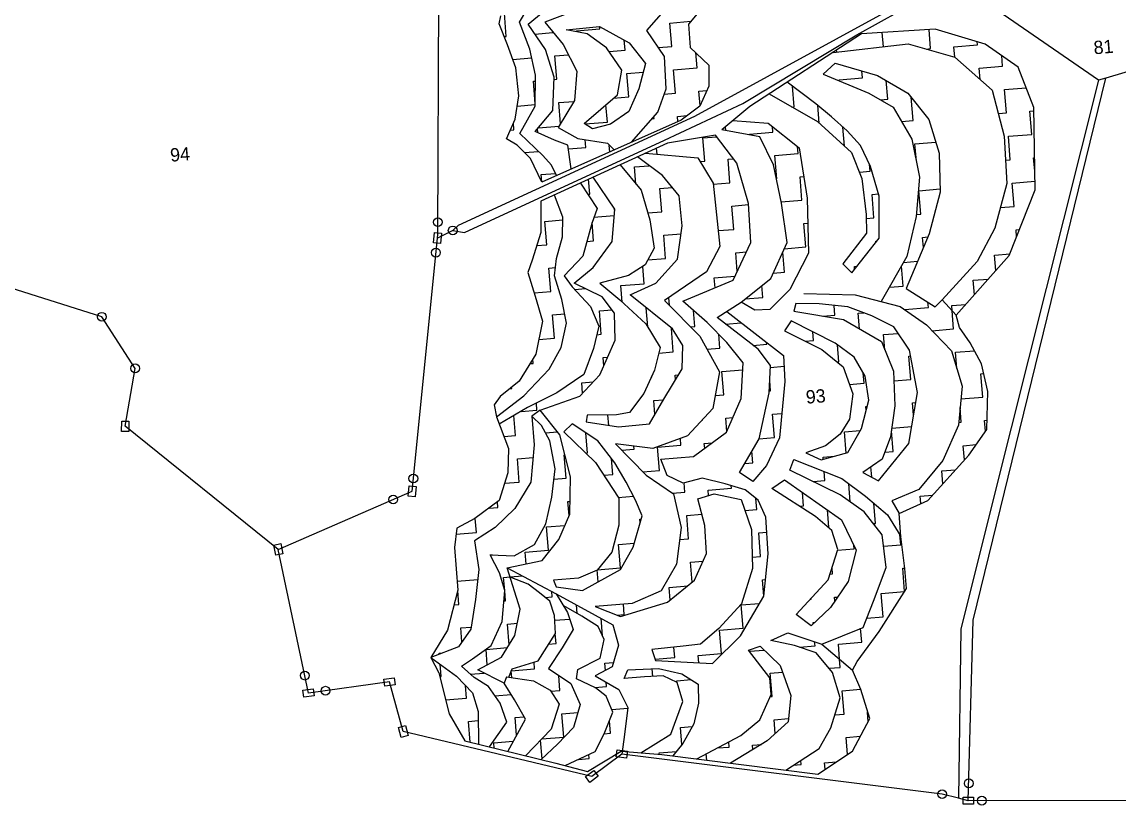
# Model space of a CAD drawing. Header units: metres. Extents: x 307122 to 311809, y 1926082 to 1930533.
# Drawn here: x 309923 to 310681, y 1926634 to 1927175 of the extents above; entities that cross this region are included whole.
import ezdxf

# ---------------------------------------------------------------- set-up
doc = ezdxf.new("R2010")
doc.units = ezdxf.units.M
for name, color, linetype in [('POLY_HATCH', 12, 'Continuous'), ('POLY_PARCEL', 6, 'Continuous'), ('POLY_ROAD', 30, 'Continuous'), ('TEXT_PARCEL', 7, 'Continuous'), ('V_BOUND_LINE', 7, 'Continuous')]:
    doc.layers.add(name, color=color, linetype=linetype)
doc.styles.add('TEXT_MAP', font='')
doc.styles.get('TEXT_MAP').set_extended_font_data('Kruti Dev 050')

msp = doc.modelspace()

# ---------------------------------------------------------------- linework, layer by layer
for points in [[(310212.84, 1927028.62), (310212.14, 1927021.56), (310207.25, 1927022.05), (310207.96, 1927029.11)], [(309991.92, 1926891.78), (309991.98, 1926898.88), (309996.89, 1926898.83), (309996.83, 1926891.74)], [(310189.77, 1926847.08), (310190.49, 1926854.14), (310195.37, 1926853.65), (310194.66, 1926846.59)], [(310101.81, 1926814.2), (310103.27, 1926807.26), (310098.47, 1926806.25), (310097, 1926813.19)], [(310180.81, 1926716.71), (310173.77, 1926715.75), (310173.1, 1926720.61), (310180.13, 1926721.58)], [(310117.18, 1926712.9), (310124.22, 1926713.87), (310124.89, 1926709), (310117.85, 1926708.03)], [(310187.92, 1926688.42), (310189.82, 1926681.58), (310185.09, 1926680.26), (310183.19, 1926687.1)], [(310334.25, 1926671.71), (310341.29, 1926670.82), (310340.68, 1926665.95), (310333.63, 1926666.83)], [(310312.38, 1926653.18), (310318.07, 1926657.43), (310321.01, 1926653.49), (310315.32, 1926649.25)], [(310573.23, 1926639.04), (310580.33, 1926639.04), (310580.34, 1926634.13), (310573.24, 1926634.13)]]:
    msp.add_lwpolyline(points, close=True)
for centre in [(310210.37, 1927036.34), (310220.65, 1927030.63), (310209.04, 1927015.26), (309978.26, 1926970.98), (310001.32, 1926935.31), (310193.46, 1926859.23), (310179.57, 1926844.72), (310118.5, 1926723.01), (310132.75, 1926712.56), (310577.11, 1926648.57), (310558.73, 1926641.05), (310586.11, 1926636.6)]:
    msp.add_circle(centre, 3.04)
at = {"layer": 'POLY_HATCH'}
for p, q in [((310266.67, 1927174.59), (310278.74, 1927194.66)), ((310354.74, 1927168.79), (310380.5, 1927198.37)), ((310272.68, 1927173.11), (310293.37, 1927190.51)), ((310394.16, 1927185.88), (310383.41, 1927173.21)), ((310252.77, 1927173.39), (310253.81, 1927178.97)), ((310306.83, 1927183.05), (310284.35, 1927174.43)), ((310258.46, 1927158.9), (310252.77, 1927173.39)), ((310273.88, 1927155.8), (310266.67, 1927174.59)), ((310284.82, 1927155.56), (310272.68, 1927173.11)), ((310284.35, 1927174.43), (310297.02, 1927159.06)), ((310299.05, 1927169.21), (310322.05, 1927171.46)), ((310322.05, 1927171.46), (310342.59, 1927160.3)), ((310383.41, 1927173.21), (310384.73, 1927157.12)), ((310313.54, 1927166.48), (310299.05, 1927169.21)), ((310326.82, 1927156.87), (310313.54, 1927166.48)), ((310366.91, 1927150.88), (310354.74, 1927168.79)), ((310502.91, 1927166.38), (310425.77, 1927116.19)), ((310554.01, 1927169.64), (310502.91, 1927166.38)), ((310588.48, 1927159.4), (310554.01, 1927169.64)), ((310264.26, 1927142.91), (310258.46, 1927158.9)), ((310277.73, 1927137.92), (310273.88, 1927155.8)), ((310290.67, 1927136.43), (310284.82, 1927155.56)), ((310297.02, 1927159.06), (310306.39, 1927140.57)), ((310337.37, 1927141.33), (310326.82, 1927156.87)), ((310342.59, 1927160.3), (310353.76, 1927145.88)), ((310384.73, 1927157.12), (310397.52, 1927144.92)), ((310483.33, 1927153.64), (310535.18, 1927159.52)), ((310535.18, 1927159.52), (310567.46, 1927150.4)), ((310611.26, 1927143.54), (310588.48, 1927159.4)), ((310368.03, 1927128.51), (310366.91, 1927150.88)), ((310567.46, 1927150.4), (310593.34, 1927127.59)), ((310266.34, 1927123.63), (310264.26, 1927142.91)), ((310306.39, 1927140.57), (310304.83, 1927120.47)), ((310334.48, 1927124.33), (310337.37, 1927141.33)), ((310353.76, 1927145.88), (310349.13, 1927128.38)), ((310397.52, 1927144.92), (310397.57, 1927130.41)), ((310476.5, 1927138.54), (310484.91, 1927146.16)), ((310484.91, 1927146.16), (310514.14, 1927137.62)), ((310621.97, 1927115.48), (310611.26, 1927143.54)), ((310277.7, 1927116.45), (310277.73, 1927137.92)), ((310289.7, 1927113.52), (310290.67, 1927136.43)), ((310471.51, 1927118.17), (310451.7, 1927133.06)), ((310476.5, 1927138.54), (310508.01, 1927125.44)), ((310514.14, 1927137.62), (310535.11, 1927125.55)), ((310349.13, 1927128.38), (310342.2, 1927112.83)), ((310362.22, 1927112.34), (310368.03, 1927128.51)), ((310397.57, 1927130.41), (310391.23, 1927116.42)), ((310508.01, 1927125.44), (310524.96, 1927115.89)), ((310535.11, 1927125.55), (310549.45, 1927107.24)), ((310593.34, 1927127.59), (310601.59, 1927095.81)), ((310263.67, 1927107.45), (310266.34, 1927123.63)), ((310304.83, 1927120.47), (310293.52, 1927101.71)), ((310311.48, 1927104.61), (310334.48, 1927124.33)), ((310439.16, 1927124.9), (310472.52, 1927105.89)), ((310482.24, 1927109.06), (310471.51, 1927118.17)), ((310267.01, 1927097.68), (310277.7, 1927116.45)), ((310277.69, 1927098.98), (310289.7, 1927113.52)), ((310342.2, 1927112.83), (310329.73, 1927103.96)), ((310344.1, 1927091.59), (310362.22, 1927112.34)), ((310391.23, 1927116.42), (310378.53, 1927106.9)), ((310425.77, 1927116.19), (310406.54, 1927100.17)), ((310524.96, 1927115.89), (310537.72, 1927093.65)), ((310622.89, 1927058.63), (310621.97, 1927115.48)), ((310257.79, 1927094), (310263.67, 1927107.45)), ((310378.53, 1927106.9), (310282.21, 1927064.08)), ((310317.14, 1927100.79), (310311.48, 1927104.61)), ((310329.73, 1927103.96), (310317.14, 1927100.79)), ((310414.15, 1927106.51), (310438.47, 1927104.77)), ((310438.47, 1927104.77), (310460.01, 1927087.68)), ((310472.52, 1927105.89), (310496.14, 1927084.53)), ((310493.02, 1927099.49), (310482.24, 1927109.06)), ((310549.45, 1927107.24), (310556.58, 1927084.06)), ((310282.89, 1927082.29), (310267.01, 1927097.68)), ((310291.03, 1927092.94), (310277.69, 1927098.98)), ((310293.52, 1927101.71), (310306.98, 1927094.25)), ((310402.16, 1927096.52), (310368.99, 1927091)), ((310416.81, 1927077.14), (310402.16, 1927096.52)), ((310432.82, 1927095.31), (310406.54, 1927100.17)), ((310442.12, 1927075.93), (310432.82, 1927095.31)), ((310502.41, 1927089.33), (310493.02, 1927099.49)), ((310601.59, 1927095.81), (310603.34, 1927063.02)), ((310265.14, 1927089.62), (310257.79, 1927094)), ((310274.38, 1927080.4), (310265.14, 1927089.62)), ((310368.99, 1927091), (310281.53, 1927050.77)), ((310300.24, 1927089.42), (310291.03, 1927092.94)), ((310302.56, 1927073.13), (310300.24, 1927089.42)), ((310306.98, 1927094.25), (310327.59, 1927090.95)), ((310327.59, 1927090.95), (310332.05, 1927086.24)), ((310460.01, 1927087.68), (310465.43, 1927053)), ((310509.32, 1927074.68), (310502.41, 1927089.33)), ((310537.72, 1927093.65), (310543.19, 1927067.48)), ((310282.21, 1927064.08), (310274.38, 1927080.4)), ((310288.81, 1927075.61), (310282.89, 1927082.29)), ((310365.6, 1927068.46), (310348.22, 1927081.44)), ((310353.8, 1927084.01), (310389.9, 1927080.74)), ((310389.9, 1927080.74), (310400.53, 1927063.23)), ((310496.14, 1927084.53), (310503.32, 1927066.58)), ((310556.58, 1927084.06), (310557.37, 1927057.03)), ((310292.33, 1927068.58), (310288.81, 1927075.61)), ((310336.24, 1927075.94), (310350.8, 1927058.37)), ((310424.9, 1927049.27), (310416.81, 1927077.14)), ((310447.72, 1927049.4), (310442.12, 1927075.93)), ((310515.27, 1927054.25), (310509.32, 1927074.68)), ((310332.52, 1927045.32), (310317.55, 1927067.34)), ((310377.05, 1927054.49), (310365.6, 1927068.46)), ((310503.32, 1927066.58), (310506.32, 1927041.63)), ((310543.19, 1927067.48), (310540.68, 1927040.17)), ((310308.91, 1927063.36), (310320.41, 1927045.83)), ((310350.8, 1927058.37), (310356.74, 1927037.91)), ((310400.53, 1927063.23), (310405.08, 1927019.59)), ((310557.37, 1927057.03), (310549.74, 1927028.35)), ((310603.34, 1927063.02), (310595.04, 1927032.23)), ((310605.13, 1927013.31), (310622.89, 1927058.63)), ((310281.53, 1927050.77), (310281.43, 1927029.3)), ((310296.81, 1927039.89), (310290.87, 1927055.07)), ((310379.11, 1927033.71), (310377.05, 1927054.49)), ((310451.66, 1927022.3), (310447.72, 1927049.4)), ((310465.43, 1927053), (310466.41, 1927014.95)), ((310515.27, 1927025.25), (310515.27, 1927054.25)), ((310320.41, 1927045.83), (310316.73, 1927035.47)), ((310330.82, 1927023.06), (310332.52, 1927045.32)), ((310426.63, 1927022.32), (310424.9, 1927049.27)), ((310296.45, 1927026.14), (310296.81, 1927039.89)), ((310316.73, 1927035.47), (310310.54, 1927012.85)), ((310356.74, 1927037.91), (310359.78, 1927018.28)), ((310506.32, 1927041.63), (310506.42, 1927028.81)), ((310540.68, 1927040.17), (310534.38, 1927012.56)), ((310281.43, 1927029.3), (310275.53, 1927010.15)), ((310376.02, 1927010.74), (310379.11, 1927033.71)), ((310506.42, 1927028.81), (310490.1, 1927007.5)), ((310549.74, 1927028.35), (310533.83, 1926990.44)), ((310595.04, 1927032.23), (310582.82, 1927009.11)), ((310292.3, 1927011.19), (310296.45, 1927026.14)), ((310317.73, 1927004.89), (310330.82, 1927023.06)), ((310405.08, 1927019.59), (310395.89, 1927001.9)), ((310414.26, 1926996.16), (310426.63, 1927022.32)), ((310440.42, 1926997.39), (310451.66, 1927022.3)), ((310496.31, 1927001.36), (310515.27, 1927025.25)), ((310310.54, 1927012.85), (310297.58, 1926999.22)), ((310359.78, 1927018.28), (310353.62, 1927006.77)), ((310466.41, 1927014.95), (310453.46, 1926989.89)), ((310534.38, 1927012.56), (310516.67, 1926981.43)), ((310568.35, 1926972.03), (310605.13, 1927013.31)), ((310275.53, 1927010.15), (310272.5, 1927001.5)), ((310290.9, 1926999.15), (310292.3, 1927011.19)), ((310304.52, 1926994.26), (310317.73, 1927004.89)), ((310353.62, 1927006.77), (310342.14, 1926999.44)), ((310361.04, 1926994.24), (310376.02, 1927010.74)), ((310490.1, 1927007.5), (310496.31, 1927001.36)), ((310582.82, 1927009.11), (310558.63, 1926982.67)), ((310272.5, 1927001.5), (310277.58, 1926985.12)), ((310296.12, 1926982.88), (310290.9, 1926999.15)), ((310297.58, 1926999.22), (310303.23, 1926991.64)), ((310342.14, 1926999.44), (310322.33, 1926994.26)), ((310395.89, 1927001.9), (310367.03, 1926982.12)), ((310419.89, 1926981.14), (310440.42, 1926997.39)), ((310303.23, 1926991.64), (310315.91, 1926978.1)), ((310323.91, 1926984.79), (310304.52, 1926994.26)), ((310322.33, 1926994.26), (310336.07, 1926982.61)), ((310343.24, 1926986.04), (310361.04, 1926994.24)), ((310379.64, 1926981.71), (310414.26, 1926996.16)), ((310453.46, 1926989.89), (310439.61, 1926975.9)), ((310533.83, 1926990.44), (310553.88, 1926977.83)), ((310277.58, 1926985.12), (310282.74, 1926967.81)), ((310299.25, 1926966.44), (310296.12, 1926982.88)), ((310332.38, 1926973.42), (310323.91, 1926984.79)), ((310336.07, 1926982.61), (310354.12, 1926965.98)), ((310372.52, 1926962.52), (310343.24, 1926986.04)), ((310367.03, 1926982.12), (310391.3, 1926957.51)), ((310396.32, 1926967.11), (310379.64, 1926981.71)), ((310463.21, 1926987.07), (310498.57, 1926986.21)), ((310498.57, 1926986.21), (310529.84, 1926977.95)), ((310553.88, 1926977.83), (310558.63, 1926982.67)), ((310558.63, 1926982.67), (310568.35, 1926972.03)), ((310315.91, 1926978.1), (310321.55, 1926964.49)), ((310403.21, 1926970.35), (310419.89, 1926981.14)), ((310409.89, 1926974.67), (310449.07, 1926944.12)), ((310429.36, 1926975.49), (310419.89, 1926981.14)), ((310439.61, 1926975.9), (310429.36, 1926975.49)), ((310457.67, 1926980.03), (310456.22, 1926974.74)), ((310456.22, 1926974.74), (310490.57, 1926969.09)), ((310473.68, 1926979.93), (310457.67, 1926980.03)), ((310493.62, 1926977.8), (310473.68, 1926979.93)), ((310510.12, 1926971.63), (310493.62, 1926977.8)), ((310529.84, 1926977.95), (310547.82, 1926965.31)), ((310282.74, 1926967.81), (310278.07, 1926945.03)), ((310295.55, 1926949.73), (310299.25, 1926966.44)), ((310332.9, 1926954.86), (310332.38, 1926973.42)), ((310410.04, 1926953.25), (310396.32, 1926967.11)), ((310431.56, 1926948.68), (310403.21, 1926970.35)), ((310454.39, 1926968.12), (310449.81, 1926961.32)), ((310484.81, 1926952.62), (310454.39, 1926968.12)), ((310490.57, 1926969.09), (310516.76, 1926953.83)), ((310525.34, 1926963.94), (310510.12, 1926971.63)), ((310570.77, 1926963.44), (310568.35, 1926972.03)), ((310321.55, 1926964.49), (310317.78, 1926949.1)), ((310354.12, 1926965.98), (310363.98, 1926949.75)), ((310379.5, 1926951.02), (310372.52, 1926962.52)), ((310449.81, 1926961.32), (310475.72, 1926948.45)), ((310536.07, 1926947.89), (310525.34, 1926963.94)), ((310547.82, 1926965.31), (310565.29, 1926947.46)), ((310578.17, 1926952.85), (310570.77, 1926963.44)), ((310322.29, 1926930.87), (310332.9, 1926954.86)), ((310379.04, 1926935.01), (310379.5, 1926951.02)), ((310391.3, 1926957.51), (310404.93, 1926933)), ((310421.35, 1926939.18), (310410.04, 1926953.25)), ((310498.02, 1926942.99), (310484.81, 1926952.62)), ((310516.76, 1926953.83), (310525.03, 1926933.34)), ((310585.88, 1926938.55), (310578.17, 1926952.85)), ((310278.07, 1926945.03), (310266.52, 1926926.35)), ((310287.24, 1926934.74), (310295.55, 1926949.73)), ((310317.78, 1926949.1), (310311.22, 1926930.97)), ((310363.98, 1926949.75), (310359.93, 1926934.15)), ((310440.2, 1926937.39), (310431.56, 1926948.68)), ((310449.07, 1926944.12), (310450.11, 1926926.21)), ((310475.72, 1926948.45), (310490.42, 1926936.37)), ((310541.76, 1926918.71), (310536.07, 1926947.89)), ((310565.29, 1926947.46), (310572.46, 1926923.11)), ((310420, 1926914.4), (310421.35, 1926939.18)), ((310439.18, 1926918.46), (310440.2, 1926937.39)), ((310490.42, 1926936.37), (310497.1, 1926917.64)), ((310505.53, 1926929.9), (310498.02, 1926942.99)), ((310590.26, 1926919.31), (310585.88, 1926938.55)), ((310269.66, 1926916.3), (310287.24, 1926934.74)), ((310311.22, 1926930.97), (310292.64, 1926918.38)), ((310308.42, 1926916.16), (310322.29, 1926930.87)), ((310359.93, 1926934.15), (310352.73, 1926917.94)), ((310366.54, 1926914.11), (310379.04, 1926935.01)), ((310404.93, 1926933), (310400.25, 1926907.46)), ((310508.17, 1926913.41), (310505.53, 1926929.9)), ((310525.03, 1926933.34), (310526.05, 1926909.43)), ((310266.52, 1926926.35), (310253.37, 1926915.94)), ((310450.11, 1926926.21), (310446.45, 1926887.35)), ((310572.46, 1926923.11), (310569.97, 1926896.09)), ((310253.37, 1926915.94), (310249.18, 1926910)), ((310250.8, 1926901.73), (310269.66, 1926916.3)), ((310292.64, 1926918.38), (310272.36, 1926908.17)), ((310281.06, 1926906.37), (310308.42, 1926916.16)), ((310352.73, 1926917.94), (310342.81, 1926904.7)), ((310356.59, 1926896.96), (310366.54, 1926914.11)), ((310409.8, 1926891.31), (310420, 1926914.4)), ((310432.36, 1926886.62), (310439.18, 1926918.46)), ((310497.1, 1926917.64), (310494.67, 1926900.3)), ((310502.93, 1926893.7), (310508.17, 1926913.41)), ((310535.71, 1926883.4), (310541.76, 1926918.71)), ((310589.61, 1926893.13), (310590.26, 1926919.31)), ((310249.18, 1926910), (310250.8, 1926901.73)), ((310272.36, 1926908.17), (310252.72, 1926896.71)), ((310281.06, 1926906.37), (310275.35, 1926902.39)), ((310294.52, 1926889.38), (310281.06, 1926906.37)), ((310400.25, 1926907.46), (310382.92, 1926888.63)), ((310526.05, 1926909.43), (310523.1, 1926888.01)), ((310250.8, 1926901.73), (310259.12, 1926880.01)), ((310281.92, 1926895.89), (310275.35, 1926902.39)), ((310275.35, 1926902.39), (310276.99, 1926882.41)), ((310313.47, 1926903.01), (310312.79, 1926898.34)), ((310312.79, 1926898.34), (310335.1, 1926894.84)), ((310333.7, 1926903.25), (310313.47, 1926903.01)), ((310342.81, 1926904.7), (310333.7, 1926903.25)), ((310494.67, 1926900.3), (310488.23, 1926889.92)), ((310287.81, 1926885.31), (310281.92, 1926895.89)), ((310303.05, 1926896.97), (310297.39, 1926891.48)), ((310297.39, 1926891.48), (310319.26, 1926870.28)), ((310320.91, 1926885.14), (310303.05, 1926896.97)), ((310335.1, 1926894.84), (310356.59, 1926896.96)), ((310386.99, 1926874.45), (310409.8, 1926891.31)), ((310493.57, 1926877.08), (310502.93, 1926893.7)), ((310569.97, 1926896.09), (310559.26, 1926871.69)), ((310577.06, 1926875.3), (310589.61, 1926893.13)), ((310291.41, 1926866), (310287.81, 1926885.31)), ((310301.93, 1926860.33), (310294.52, 1926889.38)), ((310332.58, 1926869.93), (310320.91, 1926885.14)), ((310358.96, 1926879.89), (310333.06, 1926883.09)), ((310333.06, 1926883.09), (310354.17, 1926861.6)), ((310382.92, 1926888.63), (310358.96, 1926879.89)), ((310418.85, 1926863.24), (310432.36, 1926886.62)), ((310446.45, 1926887.35), (310437.3, 1926868.18)), ((310488.23, 1926889.92), (310478.19, 1926881.81)), ((310514.76, 1926857.69), (310535.71, 1926883.4)), ((310523.1, 1926888.01), (310517.32, 1926872.49)), ((310259.12, 1926880.01), (310258.63, 1926863.18)), ((310276.99, 1926882.41), (310274.58, 1926856.58)), ((310478.19, 1926881.81), (310464.45, 1926876.83)), ((310464.45, 1926876.83), (310475.12, 1926872.14)), ((310475.12, 1926872.14), (310493.57, 1926877.08)), ((310548.8, 1926844.05), (310577.06, 1926875.3)), ((310319.26, 1926870.28), (310335.29, 1926845.72)), ((310340.51, 1926856.57), (310332.58, 1926869.93)), ((310364.4, 1926872.6), (310386.99, 1926874.45)), ((310368.71, 1926861.34), (310364.4, 1926872.6)), ((310437.3, 1926868.18), (310427.92, 1926857.12)), ((310453.57, 1926864.92), (310456.35, 1926872.4)), ((310456.35, 1926872.4), (310489.37, 1926859.15)), ((310517.32, 1926872.49), (310503.94, 1926863.39)), ((310559.26, 1926871.69), (310542.57, 1926851.5)), ((310258.63, 1926863.18), (310252.73, 1926844.03)), ((310289.01, 1926846.2), (310291.41, 1926866)), ((310301.52, 1926834.66), (310301.93, 1926860.33)), ((310354.17, 1926861.6), (310373.14, 1926848.65)), ((310379.79, 1926855.96), (310368.71, 1926861.34)), ((310427.92, 1926857.12), (310418.85, 1926863.24)), ((310488.35, 1926847.94), (310453.57, 1926864.92)), ((310503.94, 1926863.39), (310514.76, 1926857.69)), ((310274.58, 1926856.58), (310263.49, 1926838.58)), ((310346.92, 1926844.16), (310340.51, 1926856.57)), ((310393.05, 1926859.47), (310379.79, 1926855.96)), ((310408.87, 1926855.45), (310393.05, 1926859.47)), ((310422.76, 1926851.26), (310408.87, 1926855.45)), ((310441.06, 1926852.28), (310449.76, 1926858.32)), ((310449.76, 1926858.32), (310489.29, 1926830.6)), ((310489.37, 1926859.15), (310505.85, 1926846.96)), ((310284.99, 1926827.78), (310289.01, 1926846.2)), ((310335.29, 1926845.72), (310335.38, 1926827.04)), ((310373.14, 1926848.65), (310378.43, 1926825.38)), ((310389.87, 1926845.18), (310401.21, 1926848.53)), ((310394.77, 1926826.72), (310389.87, 1926845.18)), ((310401.21, 1926848.53), (310419.91, 1926844.74)), ((310431.56, 1926844.25), (310422.76, 1926851.26)), ((310471.19, 1926832.99), (310441.06, 1926852.28)), ((310504.79, 1926836.23), (310488.35, 1926847.94)), ((310505.85, 1926846.96), (310520.93, 1926834.17)), ((310542.57, 1926851.5), (310523.9, 1926843.86)), ((310252.73, 1926844.03), (310236.01, 1926831.46)), ((310263.49, 1926838.58), (310249.99, 1926825.41)), ((310351.4, 1926833.39), (310346.92, 1926844.16)), ((310419.91, 1926844.74), (310426.93, 1926824.04)), ((310436.87, 1926832.59), (310431.56, 1926844.25)), ((310523.9, 1926843.86), (310529, 1926834.96)), ((310529, 1926834.96), (310548.8, 1926844.05)), ((310236.01, 1926831.46), (310223.48, 1926824.83)), ((310293.93, 1926816.95), (310301.52, 1926834.66)), ((310345.27, 1926811.68), (310351.4, 1926833.39)), ((310438.48, 1926807.09), (310436.87, 1926832.59)), ((310482.63, 1926823.29), (310471.19, 1926832.99)), ((310489.29, 1926830.6), (310499.23, 1926809.65)), ((310517.23, 1926820.32), (310504.79, 1926836.23)), ((310520.93, 1926834.17), (310530.29, 1926819.2)), ((310530.29, 1926819.2), (310529, 1926834.96)), ((310223.48, 1926824.83), (310221.76, 1926811.62)), ((310249.99, 1926825.41), (310235.66, 1926816.19)), ((310277.11, 1926813.56), (310284.99, 1926827.78)), ((310335.38, 1926827.04), (310330.45, 1926808.31)), ((310378.43, 1926825.38), (310375.19, 1926799.96)), ((310395.87, 1926807.46), (310394.77, 1926826.72)), ((310426.93, 1926824.04), (310427.69, 1926797.01)), ((310486.62, 1926810.07), (310482.63, 1926823.29)), ((310235.66, 1926816.19), (310238.79, 1926796.34)), ((310282.54, 1926802.44), (310293.93, 1926816.95)), ((310520.04, 1926797.82), (310517.23, 1926820.32)), ((310533.05, 1926797.03), (310530.29, 1926819.2)), ((310221.76, 1926811.62), (310224.19, 1926781.96)), ((310263.15, 1926805.88), (310277.11, 1926813.56)), ((310330.45, 1926808.31), (310320.32, 1926795.98)), ((310336.47, 1926796.23), (310345.27, 1926811.68)), ((310387.71, 1926788.9), (310395.87, 1926807.46)), ((310435.56, 1926777.83), (310438.48, 1926807.09)), ((310480.1, 1926789.22), (310486.62, 1926810.07)), ((310499.23, 1926809.65), (310493.76, 1926787.92)), ((310253.07, 1926793.99), (310246.51, 1926806.52)), ((310246.51, 1926806.52), (310263.15, 1926805.88)), ((310258.31, 1926797.44), (310282.54, 1926802.44)), ((310375.19, 1926799.96), (310364.6, 1926781.68)), ((310238.79, 1926796.34), (310236.48, 1926775.54)), ((310256.59, 1926781.71), (310253.07, 1926793.99)), ((310267.18, 1926769.01), (310258.31, 1926797.44)), ((310258.31, 1926797.44), (310292.19, 1926779.61)), ((310320.32, 1926795.98), (310307.49, 1926790.26)), ((310310.33, 1926781.87), (310336.47, 1926796.23)), ((310427.69, 1926797.01), (310420.01, 1926772.68)), ((310511.32, 1926774.37), (310520.04, 1926797.82)), ((310534.19, 1926783.12), (310533.05, 1926797.03)), ((310272.78, 1926786.24), (310260.28, 1926791.12)), ((310280.54, 1926780.11), (310272.78, 1926786.24)), ((310307.49, 1926790.26), (310290.35, 1926788.85)), ((310290.35, 1926788.85), (310292.16, 1926784.33)), ((310292.16, 1926784.33), (310310.33, 1926781.87)), ((310369.11, 1926773.83), (310387.71, 1926788.9)), ((310457.89, 1926765.15), (310480.1, 1926789.22)), ((310493.76, 1926787.92), (310481.68, 1926770)), ((310224.19, 1926781.96), (310217.12, 1926754.31)), ((310254.81, 1926760.45), (310256.59, 1926781.71)), ((310287.78, 1926774.41), (310280.54, 1926780.11)), ((310292.19, 1926779.61), (310300.02, 1926766.71)), ((310292.19, 1926779.61), (310331.21, 1926758.14)), ((310364.6, 1926781.68), (310344.52, 1926772.78)), ((310419.42, 1926750.39), (310435.56, 1926777.83)), ((310515.13, 1926753.56), (310534.19, 1926783.12)), ((310236.48, 1926775.54), (310233.12, 1926755.16)), ((310263.66, 1926750.62), (310267.18, 1926769.01)), ((310291.01, 1926764.52), (310287.78, 1926774.41)), ((310309.91, 1926764.13), (310297.34, 1926771.13)), ((310344.52, 1926772.78), (310319.05, 1926770.69)), ((310319.05, 1926770.69), (310336.54, 1926763.9)), ((310336.54, 1926763.9), (310369.11, 1926773.83)), ((310420.01, 1926772.68), (310404.49, 1926755.45)), ((310481.68, 1926770), (310468.21, 1926757.29)), ((310504.09, 1926756.36), (310511.32, 1926774.37)), ((310291.55, 1926751.99), (310291.01, 1926764.52)), ((310300.02, 1926766.71), (310303.89, 1926754.93)), ((310321.15, 1926756.83), (310309.91, 1926764.13)), ((310468.21, 1926757.29), (310457.89, 1926765.15)), ((310217.12, 1926754.31), (310205.58, 1926735.63)), ((310233.12, 1926755.16), (310224.57, 1926742.89)), ((310247.13, 1926743.74), (310254.81, 1926760.45)), ((310303.89, 1926754.93), (310296.23, 1926742.21)), ((310325.27, 1926747.98), (310321.15, 1926756.83)), ((310331.21, 1926758.14), (310335.27, 1926743.97)), ((310404.49, 1926755.45), (310391.82, 1926744.74)), ((310475.52, 1926744.83), (310504.09, 1926756.36)), ((310254.32, 1926735.78), (310263.66, 1926750.62)), ((310279.55, 1926733.11), (310291.55, 1926751.99)), ((310322.45, 1926735.17), (310325.27, 1926747.98)), ((310400.17, 1926731.39), (310419.42, 1926750.39)), ((310440.48, 1926747.28), (310452.14, 1926752.59)), ((310456.74, 1926743.77), (310440.48, 1926747.28)), ((310452.14, 1926752.59), (310475.52, 1926744.83)), ((310500.03, 1926732.72), (310515.13, 1926753.56)), ((310224.57, 1926742.89), (310205.58, 1926735.63)), ((310234.3, 1926734.64), (310247.13, 1926743.74)), ((310296.23, 1926742.21), (310286.76, 1926727.89)), ((310335.27, 1926743.97), (310330.69, 1926729.08)), ((310379.85, 1926743.27), (310358.26, 1926741.02)), ((310358.26, 1926741.02), (310360.81, 1926733.49)), ((310391.82, 1926744.74), (310379.85, 1926743.27)), ((310425.05, 1926740.69), (310433.07, 1926743.28)), ((310439.69, 1926721.58), (310425.05, 1926740.69)), ((310433.07, 1926743.28), (310446.75, 1926729.89)), ((310471.67, 1926738.71), (310456.74, 1926743.77)), ((310482.94, 1926725.12), (310471.67, 1926738.71)), ((310475.52, 1926744.83), (310496.77, 1926726.86)), ((310205.58, 1926735.63), (310211.13, 1926724.89)), ((310205.58, 1926735.63), (310223.21, 1926722.67)), ((310226.68, 1926729.49), (310234.3, 1926734.64)), ((310237.95, 1926726.9), (310254.32, 1926735.78)), ((310261.61, 1926727.77), (310279.55, 1926733.11)), ((310307.14, 1926727.15), (310322.45, 1926735.17)), ((310360.81, 1926733.49), (310400.17, 1926731.39)), ((310496.77, 1926726.86), (310500.03, 1926732.72)), ((310211.13, 1926724.89), (310218.13, 1926696.53)), ((310235.36, 1926721.66), (310226.68, 1926729.49)), ((310256.29, 1926717.85), (310237.95, 1926726.9)), ((310259.4, 1926721.87), (310261.61, 1926727.77)), ((310286.76, 1926727.89), (310302.12, 1926717.55)), ((310306.21, 1926720.78), (310307.14, 1926727.15)), ((310330.69, 1926729.08), (310319.11, 1926722.81)), ((310339.09, 1926721.06), (310341.5, 1926727.06)), ((310341.5, 1926727.06), (310362.72, 1926727.84)), ((310362.72, 1926727.84), (310378.98, 1926724.33)), ((310378.98, 1926724.33), (310390.22, 1926717.03)), ((310446.75, 1926729.89), (310454.25, 1926709.23)), ((310488.24, 1926707.66), (310482.94, 1926725.12)), ((310502.55, 1926713.33), (310496.77, 1926726.86)), ((310223.21, 1926722.67), (310234.23, 1926711.01)), ((310245.43, 1926715.45), (310235.36, 1926721.66)), ((310257.71, 1926722.13), (310256.29, 1926717.85)), ((310263.27, 1926706.36), (310256.29, 1926717.85)), ((310257.71, 1926722.13), (310276.33, 1926719.3)), ((310257.71, 1926722.13), (310259.4, 1926721.87)), ((310276.33, 1926719.3), (310287.98, 1926713)), ((310302.12, 1926717.55), (310308.63, 1926703.09)), ((310319.3, 1926714.6), (310306.21, 1926720.78)), ((310319.11, 1926722.81), (310335.35, 1926713.5)), ((310353.03, 1926722.21), (310339.09, 1926721.06)), ((310366.04, 1926722.79), (310353.03, 1926722.21)), ((310375.61, 1926718.25), (310366.04, 1926722.79)), ((310379.59, 1926705.04), (310375.61, 1926718.25)), ((310390.22, 1926717.03), (310390.33, 1926703.98)), ((310440.63, 1926710.04), (310439.69, 1926721.58)), ((310234.23, 1926711.01), (310238.29, 1926698.27)), ((310253.4, 1926704.04), (310245.43, 1926715.45)), ((310287.98, 1926713), (310294.09, 1926703.34)), ((310326.54, 1926708.91), (310319.3, 1926714.6)), ((310331.33, 1926697.69), (310326.54, 1926708.91)), ((310335.35, 1926713.5), (310341.7, 1926700.96)), ((310432.88, 1926692.48), (310440.63, 1926710.04)), ((310454.25, 1926709.23), (310452.34, 1926691.17)), ((310508.86, 1926693.32), (310502.55, 1926713.33)), ((310258.01, 1926690.84), (310253.4, 1926704.04)), ((310270.91, 1926692.91), (310263.27, 1926706.36)), ((310294.09, 1926703.34), (310288.74, 1926685.98)), ((310308.63, 1926703.09), (310304.12, 1926687.24)), ((310341.7, 1926700.96), (310339.36, 1926682.39)), ((310371.27, 1926682.59), (310379.59, 1926705.04)), ((310390.33, 1926703.98), (310387.14, 1926689.7)), ((310481.73, 1926686.81), (310488.24, 1926707.66)), ((310218.13, 1926696.53), (310229, 1926677.83)), ((310238.29, 1926698.27), (310238.43, 1926675.52)), ((310325.3, 1926682.69), (310331.33, 1926697.69)), ((310496.7, 1926670.85), (310508.86, 1926693.32)), ((310245.97, 1926673.68), (310258.01, 1926690.84)), ((310258.6, 1926670.59), (310270.91, 1926692.91)), ((310288.74, 1926685.98), (310270.9, 1926667.59)), ((310304.12, 1926687.24), (310292.97, 1926675.68)), ((310387.14, 1926689.7), (310379.56, 1926676.01)), ((310419.73, 1926681.73), (310432.88, 1926692.48)), ((310452.34, 1926691.17), (310437.95, 1926677.9)), ((310473.7, 1926672.61), (310481.73, 1926686.81)), ((310319.04, 1926670.57), (310325.3, 1926682.69)), ((310339.36, 1926682.39), (310337.46, 1926668.83)), ((310350.63, 1926669.68), (310371.27, 1926682.59)), ((310389.33, 1926665.42), (310419.73, 1926681.73)), ((310229, 1926677.83), (310291.91, 1926662.46)), ((310292.97, 1926675.68), (310281.71, 1926664.95)), ((310298.27, 1926660.81), (310319.04, 1926670.57)), ((310313.85, 1926656.79), (310336.99, 1926670.82)), ((310336.99, 1926670.82), (310365.2, 1926668.47)), ((310379.56, 1926676.01), (310372.58, 1926667.54)), ((310437.95, 1926677.9), (310412.62, 1926662.48)), ((310450.71, 1926657.68), (310473.7, 1926672.61)), ((310472.79, 1926654.89), (310496.7, 1926670.85)), ((310365.2, 1926668.47), (310472.79, 1926654.89)), ((310291.91, 1926662.46), (310313.85, 1926656.79))]:
    msp.add_line(p, q, dxfattribs=at)
at = {"layer": 'POLY_HATCH', "linetype": 'Continuous'}
for p, q in [((310257.64, 1927164.67), (310256.32, 1927180.81)), ((310322.19, 1927169.97), (310322.07, 1927171.45)), ((310370.6, 1927173.94), (310385.03, 1927175.12)), ((310371.93, 1927157.8), (310370.6, 1927173.94)), ((310256.24, 1927164.56), (310257.64, 1927164.67)), ((310277.4, 1927166.29), (310289.91, 1927167.32)), ((310289.91, 1927167.32), (310289.88, 1927167.72)), ((310306.05, 1927168.64), (310322.19, 1927169.97)), ((310306.11, 1927167.88), (310306.05, 1927168.64)), ((310518.16, 1927157.59), (310517.37, 1927167.3)), ((310550.77, 1927156.22), (310549.69, 1927169.36)), ((310339.65, 1927155.15), (310339.07, 1927162.21)), ((310362.72, 1927157.05), (310371.93, 1927157.8)), ((310547.73, 1927155.98), (310550.77, 1927156.22)), ((310566.9, 1927157.55), (310583.04, 1927158.87)), ((310567.49, 1927150.38), (310566.9, 1927157.55)), ((310583.04, 1927158.87), (310582.86, 1927161.07)), ((310262.12, 1927148.79), (310275.1, 1927149.86)), ((310275.1, 1927149.86), (310275.07, 1927150.29)), ((310291.24, 1927151.18), (310300.62, 1927151.95)), ((310292.56, 1927135.05), (310291.24, 1927151.18)), ((310328.6, 1927154.25), (310339.65, 1927155.15)), ((310389.39, 1927142.99), (310388.53, 1927153.5)), ((310485.97, 1927153.94), (310485.86, 1927155.28)), ((310600.5, 1927144.06), (310599.9, 1927151.45)), ((310373.25, 1927141.66), (310389.39, 1927142.99)), ((310374.57, 1927125.53), (310373.25, 1927141.66)), ((310503.68, 1927136.12), (310503.29, 1927140.79)), ((310584.37, 1927142.73), (310600.5, 1927144.06)), ((310585.01, 1927134.94), (310584.37, 1927142.73)), ((310276.42, 1927133.72), (310277.73, 1927133.83)), ((310277.7, 1927118.11), (310276.42, 1927133.72)), ((310290.61, 1927134.88), (310292.56, 1927135.05)), ((310340.98, 1927139.02), (310352.19, 1927139.94)), ((310342.3, 1927122.88), (310340.98, 1927139.02)), ((310487.54, 1927134.79), (310503.68, 1927136.12)), ((310487.61, 1927133.92), (310487.54, 1927134.79)), ((310521.14, 1927121.3), (310520.08, 1927134.2)), ((310366.73, 1927124.88), (310374.57, 1927125.53)), ((310390.71, 1927126.85), (310396.16, 1927127.3)), ((310391.52, 1927117.05), (310390.71, 1927126.85)), ((310456.59, 1927116.01), (310455.42, 1927130.26)), ((310601.83, 1927127.92), (310616.75, 1927129.14)), ((310603.15, 1927111.78), (310601.83, 1927127.92)), ((310293.89, 1927118.91), (310304.41, 1927119.77)), ((310295.08, 1927104.3), (310293.89, 1927118.91)), ((310331.78, 1927122.02), (310342.3, 1927122.88)), ((310516.09, 1927120.89), (310521.14, 1927121.3)), ((310537.28, 1927122.63), (310537.39, 1927122.64)), ((310538.6, 1927106.49), (310537.28, 1927122.63)), ((310265.17, 1927116.55), (310277.7, 1927117.58)), ((310327.49, 1927105.42), (310326.5, 1927117.48)), ((310454.99, 1927115.88), (310456.59, 1927116.01)), ((310473.76, 1927104.77), (310472.74, 1927117.12)), ((310597.56, 1927111.32), (310603.15, 1927111.78)), ((310619.29, 1927113.11), (310622, 1927113.33)), ((310620.61, 1927096.97), (310619.29, 1927113.11)), ((310262.93, 1927100.12), (310262.54, 1927104.87)), ((310279.77, 1927101.5), (310294.11, 1927102.68)), ((310312.15, 1927104.16), (310327.49, 1927105.42)), ((310358.39, 1927107.95), (310359.76, 1927108.06)), ((310359.76, 1927108.06), (310359.65, 1927109.39)), ((310375.9, 1927109.39), (310382.58, 1927109.94)), ((310376.19, 1927105.86), (310375.9, 1927109.39)), ((310530.72, 1927105.84), (310538.6, 1927106.49)), ((310260.38, 1927099.91), (310262.93, 1927100.12)), ((310279.33, 1927098.24), (310279.13, 1927100.73)), ((310393.36, 1927094.57), (310403.04, 1927095.37)), ((310409.19, 1927099.68), (310408.98, 1927102.2)), ((310425.64, 1927097.22), (310441.77, 1927098.55)), ((310425.68, 1927096.63), (310425.64, 1927097.22)), ((310441.77, 1927098.55), (310441.46, 1927102.4)), ((310491.3, 1927088.91), (310490.23, 1927101.96)), ((310604.47, 1927095.65), (310620.61, 1927096.97)), ((310605.8, 1927079.51), (310604.47, 1927095.65)), ((310300.59, 1927086.96), (310312.67, 1927087.96)), ((310312.67, 1927087.96), (310312.22, 1927093.41)), ((310328.81, 1927089.28), (310329.14, 1927089.31)), ((310329.16, 1927084.95), (310328.81, 1927089.28)), ((310344.84, 1927091.92), (310344.8, 1927092.39)), ((310361.79, 1927083.29), (310361.45, 1927087.53)), ((310394.68, 1927078.44), (310393.36, 1927094.57)), ((310459.23, 1927083.73), (310458.83, 1927088.62)), ((310539.92, 1927090.35), (310554.28, 1927091.53)), ((310540.9, 1927078.44), (310539.92, 1927090.35)), ((310270.29, 1927084.48), (310279.82, 1927085.26)), ((310410.82, 1927079.76), (310414.6, 1927080.07)), ((310412.15, 1927063.62), (310410.82, 1927079.76)), ((310443.1, 1927082.41), (310459.23, 1927083.73)), ((310444.42, 1927066.27), (310443.1, 1927082.41)), ((310621.94, 1927080.83), (310622.53, 1927080.88)), ((310622.68, 1927071.76), (310621.94, 1927080.83)), ((310346.27, 1927074.47), (310356.45, 1927075.3)), ((310347.24, 1927062.67), (310346.27, 1927074.47)), ((310391.46, 1927078.17), (310394.68, 1927078.44)), ((310508.97, 1927071.56), (310508.59, 1927076.22)), ((310602.47, 1927079.23), (310605.8, 1927079.51)), ((310281.72, 1927069.17), (310291.63, 1927069.98)), ((310282.12, 1927064.26), (310281.72, 1927069.17)), ((310315.32, 1927055.68), (310314.48, 1927065.93)), ((310444.16, 1927066.25), (310444.42, 1927066.27)), ((310460.56, 1927067.59), (310463.12, 1927067.8)), ((310461.88, 1927051.46), (310460.56, 1927067.59)), ((310501.57, 1927070.96), (310508.97, 1927071.56)), ((310607.12, 1927063.37), (310622.8, 1927064.66)), ((310363.73, 1927059.65), (310372.24, 1927060.35)), ((310365.06, 1927043.51), (310363.73, 1927059.65)), ((310400.59, 1927062.67), (310412.15, 1927063.62)), ((310542.57, 1927058.07), (310557.31, 1927059.28)), ((310543.89, 1927041.94), (310542.57, 1927058.07)), ((310608.45, 1927047.23), (310607.12, 1927063.37)), ((310314.02, 1927055.57), (310315.32, 1927055.68)), ((310447.54, 1927050.28), (310461.88, 1927051.46)), ((310510.3, 1927055.43), (310514.82, 1927055.8)), ((310511.62, 1927039.29), (310510.3, 1927055.43)), ((310332.47, 1927044.66), (310332.4, 1927045.49)), ((310355.35, 1927042.72), (310365.06, 1927043.51)), ((310413.47, 1927047.48), (310424.96, 1927048.43)), ((310414.79, 1927031.35), (310413.47, 1927047.48)), ((310540.82, 1927041.68), (310543.89, 1927041.94)), ((310598.87, 1927046.45), (310608.45, 1927047.23)), ((310284.37, 1927036.89), (310296.76, 1927037.91)), ((310285.69, 1927020.76), (310284.37, 1927036.89)), ((310317.97, 1927023.4), (310316.93, 1927036.03)), ((310318.22, 1927039.67), (310332.18, 1927040.82)), ((310463.21, 1927035.32), (310465.88, 1927035.54)), ((310464.53, 1927019.18), (310463.21, 1927035.32)), ((310506.34, 1927038.86), (310511.62, 1927039.29)), ((310366.38, 1927027.38), (310378.39, 1927028.36)), ((310367.7, 1927011.24), (310366.38, 1927027.38)), ((310403.95, 1927030.46), (310414.79, 1927031.35)), ((310609.77, 1927031.09), (310612.18, 1927031.29)), ((310610.17, 1927026.17), (310609.77, 1927031.09)), ((310278.62, 1927020.18), (310285.69, 1927020.76)), ((310313.33, 1927023.02), (310317.97, 1927023.4)), ((310449.7, 1927017.96), (310464.53, 1927019.18)), ((310512.94, 1927023.15), (310513.65, 1927023.21)), ((310513, 1927022.4), (310512.94, 1927023.15)), ((310545.22, 1927025.8), (310548.79, 1927026.09)), ((310545.78, 1927018.93), (310545.22, 1927025.8)), ((310416.12, 1927015.21), (310423.56, 1927015.82)), ((310417.17, 1927002.32), (310416.12, 1927015.21)), ((310449.72, 1927001.72), (310448.59, 1927015.49)), ((310594.96, 1927013.63), (310605.6, 1927014.51)), ((310595.84, 1927002.88), (310594.96, 1927013.63)), ((310287.01, 1927004.62), (310291.58, 1927004.99)), ((310288.34, 1926988.48), (310287.01, 1927004.62)), ((310319.29, 1927007.27), (310319.45, 1927007.28)), ((310319.31, 1927007.08), (310319.29, 1927007.27)), ((310352.89, 1926993.78), (310351.91, 1927005.68)), ((310355.47, 1927010.23), (310367.7, 1927011.24)), ((310498.13, 1927005.69), (310499.86, 1927005.83)), ((310498.28, 1927003.84), (310498.13, 1927005.69)), ((310531.73, 1926992.2), (310530.6, 1927005.92)), ((310532.06, 1927008.47), (310541.73, 1927009.27)), ((310401.3, 1926997.75), (310415.57, 1926998.92)), ((310401.86, 1926990.98), (310401.3, 1926997.75)), ((310442.09, 1927001.09), (310449.72, 1927001.72)), ((310580.14, 1926996.17), (310590.63, 1926997.03)), ((310304.91, 1926989.84), (310312.32, 1926990.45)), ((310336.75, 1926992.45), (310352.89, 1926993.78)), ((310337.68, 1926981.12), (310336.75, 1926992.45)), ((310434.9, 1926984.26), (310434.23, 1926992.49)), ((310522.36, 1926991.43), (310531.73, 1926992.2)), ((310580.96, 1926986.18), (310580.14, 1926996.17)), ((310276.83, 1926987.54), (310288.34, 1926988.48)), ((310370.35, 1926978.96), (310369.93, 1926984.11)), ((310422.55, 1926983.24), (310434.9, 1926984.26)), ((310321.94, 1926974.99), (310330.68, 1926975.71)), ((310323.26, 1926958.85), (310321.94, 1926974.99)), ((310355.33, 1926963.99), (310354.25, 1926977.2)), ((310370.16, 1926978.95), (310370.35, 1926978.96)), ((310387.81, 1926964.15), (310386.89, 1926975.36)), ((310484.64, 1926972.09), (310484.09, 1926978.82)), ((310500.78, 1926973.41), (310504.53, 1926973.72)), ((310533.05, 1926976.06), (310549.19, 1926977.39)), ((310533.08, 1926975.67), (310533.05, 1926976.06)), ((310549.19, 1926977.39), (310548.9, 1926980.96)), ((310565.33, 1926978.71), (310575.01, 1926979.5)), ((310565.63, 1926975.01), (310565.33, 1926978.71)), ((310566.65, 1926962.57), (310565.63, 1926975.01)), ((310289.66, 1926972.34), (310298, 1926973.03)), ((310290.99, 1926956.21), (310289.66, 1926972.34)), ((310409.04, 1926965.89), (310420, 1926966.79)), ((310476.41, 1926971.42), (310484.64, 1926972.09)), ((310501.66, 1926962.62), (310500.78, 1926973.41)), ((310320.11, 1926958.59), (310323.26, 1926958.85)), ((310371.67, 1926962.82), (310372.1, 1926962.86)), ((310373, 1926946.69), (310371.67, 1926962.82)), ((310384.99, 1926963.92), (310387.81, 1926964.15)), ((310405.27, 1926949.33), (310404.49, 1926958.85)), ((310469.82, 1926954.63), (310469.34, 1926960.5)), ((310518.24, 1926958.6), (310528.36, 1926959.43)), ((310519.11, 1926948.02), (310518.24, 1926958.6)), ((310551.7, 1926961.35), (310566.65, 1926962.57)), ((310280.18, 1926955.32), (310290.99, 1926956.21)), ((310428.23, 1926951.22), (310437.55, 1926951.98)), ((310437.55, 1926951.98), (310437.45, 1926953.18)), ((310464.2, 1926954.17), (310469.82, 1926954.63)), ((310487.29, 1926939.82), (310486.33, 1926951.51)), ((310362.97, 1926945.86), (310373, 1926946.69)), ((310396.26, 1926948.59), (310405.27, 1926949.33)), ((310535.7, 1926943.79), (310536.85, 1926943.88)), ((310537.02, 1926927.65), (310535.7, 1926943.79)), ((310567.97, 1926946.43), (310581.05, 1926947.51)), ((310568.9, 1926935.21), (310567.97, 1926946.43)), ((310274.07, 1926938.57), (310276.17, 1926938.74)), ((310276.17, 1926938.74), (310275.94, 1926941.59)), ((310324.58, 1926942.72), (310327.64, 1926942.97)), ((310325.05, 1926937.1), (310324.58, 1926942.72)), ((310440.12, 1926935.95), (310449.5, 1926936.72)), ((310486.33, 1926939.74), (310487.29, 1926939.82)), ((310357.72, 1926929.19), (310358.18, 1926929.23)), ((310358.18, 1926929.23), (310358.11, 1926930.07)), ((310374.32, 1926930.55), (310376.48, 1926930.73)), ((310374.57, 1926927.54), (310374.32, 1926930.55)), ((310406.6, 1926933.2), (310421.09, 1926934.39)), ((310407.92, 1926917.06), (310406.6, 1926933.2)), ((310504.75, 1926925), (310504.15, 1926932.3)), ((310585.44, 1926931.62), (310587.42, 1926931.78)), ((310586.76, 1926915.48), (310585.44, 1926931.62)), ((310259.97, 1926921.17), (310261.36, 1926921.28)), ((310261.36, 1926921.28), (310261.28, 1926922.2)), ((310309.77, 1926925.25), (310317.6, 1926925.9)), ((310310.35, 1926918.21), (310309.77, 1926925.25)), ((310440.2, 1926919.71), (310439.62, 1926926.7)), ((310494.77, 1926924.18), (310504.75, 1926925)), ((310525.31, 1926926.69), (310537.02, 1926927.65)), ((310359.51, 1926913.09), (310366.28, 1926913.64)), ((310360.31, 1926903.36), (310359.51, 1926913.09)), ((310401.92, 1926916.57), (310407.92, 1926917.06)), ((310439.24, 1926919.63), (310440.2, 1926919.71)), ((310571.64, 1926914.24), (310586.76, 1926915.48)), ((310267.91, 1926905.57), (310278.82, 1926906.47)), ((310278.82, 1926906.47), (310278.43, 1926911.23)), ((310506.07, 1926908.86), (310506.98, 1926908.94)), ((310506.28, 1926906.31), (310506.07, 1926908.86)), ((310538.35, 1926911.51), (310540.56, 1926911.69)), ((310539.05, 1926902.9), (310538.35, 1926911.51)), ((310571.95, 1926898.02), (310571.1, 1926908.35)), ((310264, 1926889.01), (310262.89, 1926902.64)), ((310328.43, 1926895.89), (310327.83, 1926903.18)), ((310393.01, 1926899.59), (310393.11, 1926899.6)), ((310393.11, 1926899.6), (310393.1, 1926899.69)), ((310409.24, 1926900.92), (310414.22, 1926901.33)), ((310410, 1926891.77), (310409.24, 1926900.92)), ((310441.52, 1926903.57), (310448.03, 1926904.1)), ((310442.84, 1926887.43), (310441.52, 1926903.57)), ((310570.13, 1926897.87), (310571.95, 1926898.02)), ((310588.08, 1926899.34), (310589.77, 1926899.48)), ((310588.7, 1926891.83), (310588.08, 1926899.34)), ((310284.8, 1926890.71), (310292.94, 1926891.38)), ((310313.74, 1926876.84), (310312.61, 1926890.64)), ((310491.26, 1926891.4), (310502.14, 1926892.29)), ((310492.46, 1926876.78), (310491.26, 1926891.4)), ((310524.86, 1926877.91), (310523.68, 1926892.23)), ((310523.94, 1926894.08), (310537.74, 1926895.21)), ((310255.92, 1926888.34), (310264, 1926889.01)), ((310378.29, 1926882.14), (310377.91, 1926886.8)), ((310394.43, 1926883.46), (310399.76, 1926883.9)), ((310394.7, 1926880.15), (310394.43, 1926883.46)), ((310432.33, 1926886.57), (310442.84, 1926887.43)), ((310297.6, 1926875.52), (310298.05, 1926875.55)), ((310298.93, 1926859.38), (310297.6, 1926875.52)), ((310312.58, 1926876.75), (310313.74, 1926876.84)), ((310337.29, 1926878.77), (310346.02, 1926879.49)), ((310346.02, 1926879.49), (310345.85, 1926881.51)), ((310362.16, 1926880.81), (310378.29, 1926882.14)), ((310363.48, 1926864.67), (310362.16, 1926880.81)), ((310428.03, 1926869.97), (310427.37, 1926877.99)), ((310519.16, 1926877.44), (310524.86, 1926877.91)), ((310573.27, 1926881.88), (310582.21, 1926882.62)), ((310574.08, 1926872), (310573.27, 1926881.88)), ((310265.33, 1926872.87), (310276.18, 1926873.76)), ((310266.65, 1926856.73), (310265.33, 1926872.87)), ((310331.2, 1926862.03), (310330.31, 1926872.89)), ((310422.48, 1926869.51), (310428.03, 1926869.97)), ((310456.3, 1926872.29), (310456.57, 1926872.31)), ((310476.44, 1926873.94), (310484.26, 1926874.58)), ((310476.56, 1926872.52), (310476.44, 1926873.94)), ((310324.97, 1926861.52), (310331.2, 1926862.03)), ((310352.07, 1926863.74), (310363.48, 1926864.67)), ((310477.77, 1926857.8), (310477.26, 1926864.01)), ((310510.04, 1926860.45), (310509.49, 1926867.16)), ((310509.6, 1926860.41), (310510.04, 1926860.45)), ((310558.46, 1926864.42), (310567.93, 1926865.2)), ((310559.19, 1926855.53), (310558.46, 1926864.42)), ((310256.38, 1926855.89), (310266.65, 1926856.73)), ((310290.52, 1926858.69), (310298.93, 1926859.38)), ((310380.94, 1926849.86), (310380.43, 1926856.13)), ((310397.08, 1926851.18), (310413.22, 1926852.51)), ((310413.22, 1926852.51), (310413.08, 1926854.18)), ((310445.16, 1926855.13), (310445.49, 1926855.16)), ((310445.49, 1926855.16), (310445.48, 1926855.34)), ((310469.53, 1926857.13), (310477.77, 1926857.8)), ((310495.22, 1926843.04), (310494.2, 1926855.57)), ((310335.04, 1926846.1), (310345.48, 1926846.95)), ((310372.39, 1926849.16), (310380.94, 1926849.86)), ((310397.39, 1926847.4), (310397.08, 1926851.18)), ((310430.68, 1926837.69), (310430.04, 1926845.46)), ((310462.95, 1926840.34), (310462.19, 1926849.6)), ((310543.64, 1926846.96), (310552.06, 1926847.65)), ((310544.06, 1926841.87), (310543.64, 1926846.96)), ((310245.74, 1926838.77), (310251.84, 1926839.27)), ((310251.84, 1926839.27), (310251.52, 1926843.12)), ((310300.25, 1926843.24), (310301.66, 1926843.36)), ((310301.05, 1926833.55), (310300.25, 1926843.24)), ((310422.52, 1926837.02), (310430.68, 1926837.69)), ((310460.08, 1926840.11), (310462.95, 1926840.34)), ((310480.41, 1926825.53), (310479.43, 1926837.51)), ((310512.69, 1926828.17), (310511.55, 1926842.12)), ((310237.02, 1926821.81), (310236.22, 1926831.61)), ((310349.99, 1926831.08), (310350.76, 1926831.14)), ((310350.16, 1926829), (310349.99, 1926831.08)), ((310382.26, 1926833.72), (310392.69, 1926834.58)), ((310383.59, 1926817.58), (310382.26, 1926833.72)), ((310285.44, 1926825.78), (310298.16, 1926826.82)), ((310286.76, 1926809.64), (310285.44, 1926825.78)), ((310480.03, 1926825.5), (310480.41, 1926825.53)), ((310511.18, 1926828.05), (310512.69, 1926828.17)), ((310222.94, 1926820.65), (310237.02, 1926821.81)), ((310335.17, 1926813.61), (310346.07, 1926814.51)), ((310377.37, 1926817.08), (310383.59, 1926817.58)), ((310432, 1926821.56), (310437.54, 1926822.01)), ((310433.32, 1926805.42), (310432, 1926821.56)), ((310530.15, 1926813.36), (310529.58, 1926820.34)), ((310270.62, 1926808.32), (310286.76, 1926809.64)), ((310271.3, 1926800.12), (310270.62, 1926808.32)), ((310336.5, 1926797.48), (310335.17, 1926813.61)), ((310486.53, 1926809.78), (310497.88, 1926810.71)), ((310497.88, 1926810.71), (310497.7, 1926812.89)), ((310518.22, 1926812.38), (310530.15, 1926813.36)), ((310246.6, 1926806.35), (310248.01, 1926806.46)), ((310384.91, 1926801.45), (310393.54, 1926802.15)), ((310386.05, 1926787.55), (310384.91, 1926801.45)), ((310427.47, 1926804.94), (310433.32, 1926805.42)), ((310260.25, 1926791.22), (310268.79, 1926791.92)), ((310321.05, 1926787.76), (310320.37, 1926796.05)), ((310320.46, 1926796.16), (310336.5, 1926797.48)), ((310481.32, 1926793.11), (310483.06, 1926793.25)), ((310483.06, 1926793.25), (310482.71, 1926797.56)), ((310531.48, 1926797.22), (310533.01, 1926797.35)), ((310532.8, 1926781.09), (310531.48, 1926797.22)), ((310223.68, 1926788.22), (310238.02, 1926789.4)), ((310255.81, 1926790.86), (310260.25, 1926791.22)), ((310256.55, 1926781.85), (310255.81, 1926790.86)), ((310370.1, 1926783.99), (310382.95, 1926785.04)), ((310434.65, 1926789.28), (310436.72, 1926789.45)), ((310435.57, 1926778), (310434.65, 1926789.28)), ((310224.86, 1926772.07), (310224.08, 1926781.52)), ((310257.13, 1926774.72), (310256.57, 1926781.55)), ((310284.53, 1926776.97), (310289.41, 1926777.37)), ((310289.41, 1926777.37), (310289.09, 1926781.24)), ((310370.82, 1926775.21), (310370.1, 1926783.99)), ((310484.39, 1926777.11), (310486.59, 1926777.3)), ((310484.61, 1926774.35), (310484.39, 1926777.11)), ((310516.66, 1926779.76), (310532.8, 1926781.09)), ((310517.98, 1926763.62), (310516.66, 1926779.76)), ((310221.6, 1926771.8), (310224.86, 1926772.07)), ((310255.99, 1926774.63), (310257.13, 1926774.72)), ((310306.59, 1926765.98), (310306.1, 1926771.96)), ((310339.15, 1926765.2), (310338.56, 1926772.29)), ((310419.83, 1926771.82), (310432.64, 1926772.87)), ((310421.16, 1926755.68), (310419.83, 1926771.82)), ((310467.66, 1926775.74), (310468.25, 1926775.79)), ((310468.25, 1926775.79), (310468.2, 1926776.33)), ((310291.15, 1926761.26), (310301.53, 1926762.12)), ((310324.11, 1926750.48), (310323.11, 1926762.6)), ((310334.23, 1926764.8), (310339.15, 1926765.2)), ((310506.63, 1926762.69), (310517.98, 1926763.62)), ((310226.18, 1926755.93), (310233.34, 1926756.52)), ((310226.97, 1926746.33), (310226.18, 1926755.93)), ((310258.46, 1926758.58), (310265.29, 1926759.14)), ((310259.63, 1926744.22), (310258.46, 1926758.58)), ((310405.02, 1926754.36), (310421.16, 1926755.68)), ((310406.34, 1926738.22), (310405.02, 1926754.36)), ((310469.57, 1926759.65), (310470.82, 1926759.75)), ((310469.65, 1926758.65), (310469.57, 1926759.65)), ((310503.17, 1926746.16), (310502.39, 1926755.68)), ((310292.06, 1926745.09), (310291.5, 1926751.9)), ((310470.9, 1926743.51), (310470.66, 1926746.44)), ((310243.64, 1926741.12), (310258.44, 1926742.33)), ((310244.52, 1926730.46), (310243.64, 1926741.12)), ((310286.9, 1926744.67), (310292.06, 1926745.09)), ((310374.07, 1926735.57), (310373.49, 1926742.61)), ((310425.73, 1926739.81), (310435.77, 1926740.63)), ((310460.1, 1926742.63), (310470.9, 1926743.51)), ((310487.03, 1926744.84), (310503.17, 1926746.16)), ((310487.89, 1926734.37), (310487.03, 1926744.84)), ((310211.37, 1926738.47), (310213.45, 1926738.64)), ((310211.42, 1926737.87), (310211.37, 1926738.47)), ((310277.24, 1926727.63), (310276.86, 1926732.31)), ((310325.66, 1926731.6), (310331.62, 1926732.09)), ((310326.07, 1926726.58), (310325.66, 1926731.6)), ((310360.48, 1926734.46), (310374.07, 1926735.57)), ((310390.21, 1926736.9), (310406.34, 1926738.22)), ((310390.62, 1926731.9), (310390.21, 1926736.9)), ((310488.36, 1926728.7), (310487.89, 1926734.37)), ((310212.69, 1926722.34), (310211.99, 1926730.92)), ((310232.79, 1926723.98), (310242.28, 1926724.76)), ((310261.1, 1926726.31), (310277.24, 1926727.63)), ((310261.49, 1926721.55), (310261.1, 1926726.31)), ((310358.9, 1926722.47), (310358.47, 1926727.68)), ((310439.94, 1926724.73), (310448.37, 1926725.42)), ((310441.27, 1926708.59), (310439.94, 1926724.73)), ((310480.51, 1926728.06), (310488.36, 1926728.7)), ((310211.78, 1926722.26), (310212.69, 1926722.34)), ((310230.15, 1926707.52), (310229.45, 1926716.07)), ((310294.7, 1926712.82), (310293.86, 1926723.11)), ((310326.98, 1926715.46), (310326.74, 1926718.44)), ((310375.39, 1926719.43), (310385.28, 1926720.25)), ((310375.48, 1926718.31), (310375.39, 1926719.43)), ((310249.84, 1926709.14), (310261.03, 1926710.05)), ((310288.42, 1926712.3), (310294.7, 1926712.82)), ((310318.88, 1926714.8), (310326.98, 1926715.46)), ((310439.94, 1926708.48), (310441.27, 1926708.59)), ((310489.68, 1926712.56), (310502.43, 1926713.61)), ((310491, 1926696.43), (310489.68, 1926712.56)), ((310215.71, 1926706.34), (310230.15, 1926707.52)), ((310263.75, 1926694.03), (310269.98, 1926694.54)), ((310264.76, 1926681.76), (310263.75, 1926694.03)), ((310296.03, 1926696.68), (310307.06, 1926697.58)), ((310297.35, 1926680.54), (310296.03, 1926696.68)), ((310330.55, 1926699.51), (310341.64, 1926700.42)), ((310442.59, 1926692.45), (310452.56, 1926693.27)), ((310484.57, 1926695.9), (310491, 1926696.43)), ((310507.14, 1926697.75), (310507.46, 1926697.77)), ((310507.68, 1926691.14), (310507.14, 1926697.75)), ((310231.48, 1926691.38), (310238.33, 1926691.95)), ((310232.66, 1926676.93), (310231.48, 1926691.38)), ((310329.63, 1926683.19), (310328.93, 1926691.72)), ((310378.04, 1926687.16), (310386.1, 1926687.82)), ((310379.01, 1926675.35), (310378.04, 1926687.16)), ((310443.37, 1926682.91), (310442.59, 1926692.45)), ((310282.34, 1926665.54), (310281.29, 1926678.3)), ((310282.27, 1926679.3), (310297.35, 1926680.54)), ((310325.36, 1926682.84), (310329.63, 1926683.19)), ((310492.33, 1926680.29), (310502.25, 1926681.1)), ((310493.29, 1926668.58), (310492.33, 1926680.29)), ((310248.94, 1926676.57), (310262.51, 1926677.68)), ((310249.24, 1926672.88), (310248.94, 1926676.57)), ((310363.23, 1926669.7), (310375.16, 1926670.68)), ((310403.45, 1926673), (310411.64, 1926673.67)), ((310411.64, 1926673.67), (310411.35, 1926677.23)), ((310427.78, 1926674.99), (310434.01, 1926675.5)), ((310428.03, 1926671.87), (310427.78, 1926674.99)), ((310307.45, 1926665.12), (310314.81, 1926665.73)), ((310314.81, 1926665.73), (310314.59, 1926668.47)), ((310363.31, 1926668.62), (310363.23, 1926669.7)), ((310396.14, 1926664.56), (310395.79, 1926668.88)), ((310461.38, 1926661.5), (310461.13, 1926664.45)), ((310477.51, 1926662.83), (310485.67, 1926663.5)), ((310298.98, 1926660.63), (310298.94, 1926661.13)), ((310455.91, 1926661.05), (310461.38, 1926661.5)), ((310477.89, 1926658.3), (310477.51, 1926662.83))]:
    msp.add_line(p, q, dxfattribs=at)
at = {"layer": 'POLY_PARCEL'}
for p, q in [((310210.33, 1927028.13), (310211.79, 1927380.18)), ((310666.81, 1927134.42), (310583.07, 1927192.28)), ((310794.17, 1927172.06), (310671.84, 1927135.9)), ((310671.84, 1927135.9), (310666.81, 1927134.42)), ((310220.65, 1927030.63), (310210.05, 1927025.34)), ((310210.05, 1927025.34), (310210.33, 1927028.13)), ((310192.57, 1926850.36), (310210.05, 1927025.34)), ((310100.14, 1926810.23), (310192.57, 1926850.36))]:
    msp.add_line(p, q, dxfattribs=at)
at = {"layer": 'POLY_ROAD'}
for p, q in [((310535.73, 1927190.52), (310387.68, 1927109.34)), ((310499.89, 1927165.86), (310544.75, 1927190.86)), ((310421.03, 1927118.27), (310499.89, 1927165.86)), ((310580.15, 1926761.27), (310671.84, 1927135.9)), ((310666.81, 1927134.42), (310606.41, 1926894.22)), ((310366.89, 1927093.04), (310421.03, 1927118.27)), ((310387.68, 1927109.34), (310224.35, 1927034.03)), ((310228.74, 1927029.09), (310366.89, 1927093.04)), ((310224.35, 1927034.03), (310220.65, 1927030.63)), ((310220.65, 1927030.63), (310228.74, 1927029.09)), ((310606.41, 1926894.22), (310571.73, 1926755.43)), ((310571.73, 1926755.43), (310569.91, 1926638.28)), ((310576.78, 1926636.59), (310580.15, 1926761.27))]:
    msp.add_line(p, q, dxfattribs=at)
at = {"layer": 'V_BOUND_LINE'}
for p, q in [((309978.26, 1926970.98), (309851.75, 1927010.78)), ((310001.32, 1926935.31), (309978.26, 1926970.98)), ((309994.4, 1926895.31), (310001.32, 1926935.31)), ((310100.14, 1926810.23), (309994.4, 1926895.31)), ((310121.04, 1926710.95), (310100.14, 1926810.23)), ((310176.95, 1926718.66), (310121.04, 1926710.95)), ((310186.51, 1926684.34), (310176.95, 1926718.66)), ((310316.69, 1926653.34), (310186.51, 1926684.34)), ((310337.46, 1926668.83), (310316.69, 1926653.34)), ((310558.73, 1926641.05), (310337.46, 1926668.83)), ((310569.91, 1926638.28), (310558.73, 1926641.05)), ((310576.78, 1926636.59), (310569.91, 1926638.28)), ((310702.27, 1926636.71), (310576.78, 1926636.59))]:
    msp.add_line(p, q, dxfattribs=at)

# ---------------------------------------------------------------- texts
at = {"layer": 'TEXT_PARCEL', "style": 'TEXT_MAP'}
for s, p in [('81', (310663.72, 1927152.28)), ('94', (310025.85, 1927078.05)), ('93', (310464.96, 1926910.84))]:
    msp.add_text(s, height=9.18, rotation=4.68931, dxfattribs=at).set_placement(p)

doc.saveas('drawing.dxf')
